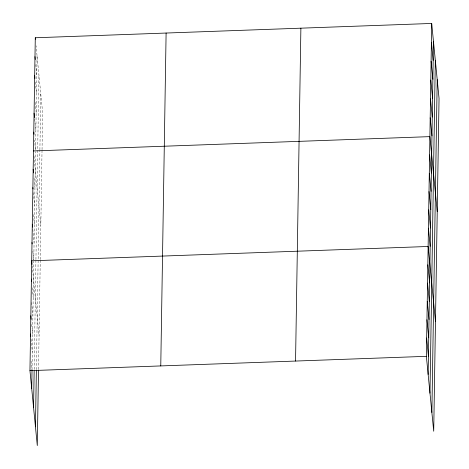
<?xml version="1.0" encoding="UTF-8"?>
<svg xmlns="http://www.w3.org/2000/svg" width="469" height="469" viewBox="0 0 469 469"><rect width="100%" height="100%" fill="white"/><g stroke="black" fill="none" stroke-linecap="round" stroke-linejoin="round"><path stroke-width="0.35" stroke-dasharray="2.35 1.76" d="M32.033 369.73L33.774 261.344M33.797 259.879L35.527 151.657M37.063 55.887L35.55 150.203L34.559 140.055M34.178 369.425L35.914 261.04M35.937 259.574L38.904 74.624M36.377 369.689L39.888 150.52M39.9 149.793L40.797 93.929M38.517 369.384L40.264 260.266M40.275 259.539L42.028 150.397M42.04 149.67L42.632 112.671L36.072 45.739M35.767 64.605L36.764 74.753M35.322 82.016L36.459 93.612M35.163 102.33L36.16 112.478M34.647 119.02L35.855 131.338M33.973 156.019L40.821 225.847M34.032 177.956L34.958 187.377M33.387 192.636L34.665 205.686M33.446 214.573L34.372 223.994M32.795 229.253L34.079 242.303M32.859 251.185L33.709 259.885M32.209 265.87L39.056 335.698M32.273 287.802L33.193 297.229M31.622 302.487L32.9 315.537M31.687 324.419L32.607 333.846M31.036 339.105L32.314 352.155M31.101 361.036L31.951 369.736"/><path stroke-width="0.7" d="M38.505 370.117L37.297 445.55L29.952 370.651L35.286 37.766L431.703 23.45L439.048 98.349L433.714 431.234L426.368 356.329L431.703 23.45M31.728 388.766L32.021 370.463M33.563 407.508L34.155 370.891M35.456 426.813L36.365 370.422M160.767 365.926L166.108 33.041M295.552 361.054L300.887 28.175M428.144 374.45L433.479 41.571M429.979 393.186L435.32 60.308M431.873 412.491L437.214 79.613M33.475 150.948L429.891 136.631L437.231 211.531M29.952 370.651L426.368 356.329M431.404 42.316L433.18 60.431M431.099 61.175L432.875 79.296M430.794 80.041L432.576 98.156M430.495 98.9L432.271 117.021M430.19 117.766L431.967 135.887M429.598 154.94L431.374 173.055M429.305 173.249L431.081 191.364M429.012 191.557L430.788 209.672M428.713 209.866L430.495 227.981M428.42 228.174L430.196 246.289M435.472 321.382L428.127 246.483L31.71 260.799L32.068 264.422M427.834 264.792L429.61 282.907M427.54 283.1L429.317 301.215M427.247 301.409L429.024 319.524M426.954 319.717L428.73 337.832M426.661 338.026L428.437 356.141M35.286 37.766L35.433 39.22M34.987 56.632L35.269 59.528M34.683 75.497L34.97 78.393M34.079 113.222L34.507 117.572M33.774 132.082L33.991 134.257M33.182 169.256L33.534 172.879M32.889 187.565L33.029 189.013M32.302 224.182L32.584 227.084M32.009 242.491L32.15 243.939M31.417 279.108L31.634 281.283M30.831 315.725L31.189 319.348M30.538 334.034L30.755 336.209"/></g></svg>
